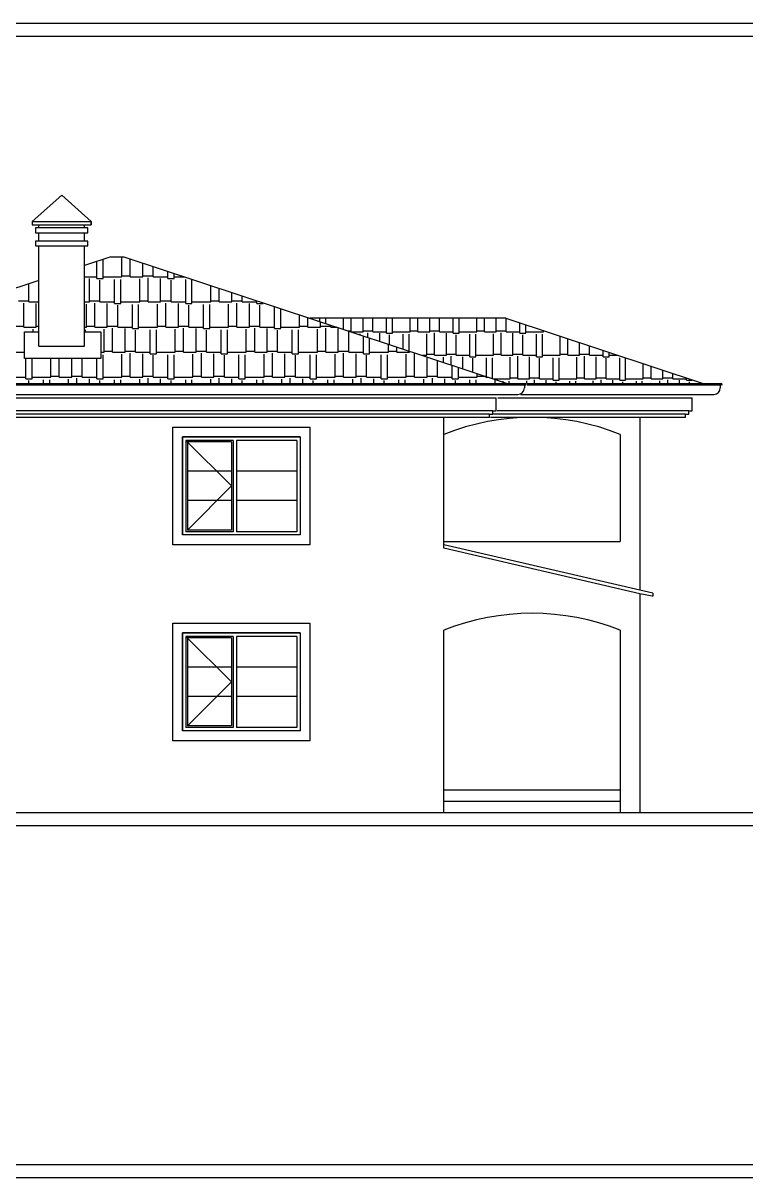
# Model space of a CAD drawing. Extents: x 3907.4 to 3911.57, y -3054.42 to -3053.7.
# Drawn here: x 3910.593 to 3910.8143, y -3054.4167 to -3054.0631 of the extents above; entities that cross this region are included whole.
import ezdxf

# ---------------------------------------------------------------- set-up
doc = ezdxf.new("R2010")
doc.units = 0
doc.header["$LTSCALE"] = 2
doc.header["$MEASUREMENT"] = 0
doc.linetypes.add('ACAD_ISO07W100', pattern=[3.5, 0.5, -3])
for name, color, linetype in [('DOĞRAMA', 2, 'CONTINUOUS'), ('DUVAR', 7, 'CONTINUOUS'), ('KİREMİT', 9, 'CONTINUOUS'), ('TEXT', 11, 'CONTINUOUS')]:
    doc.layers.add(name, color=color, linetype=linetype)
doc.layers.add('Standard', color=7, linetype='CONTINUOUS', lineweight=25)

msp = doc.modelspace()

# ---------------------------------------------------------------- linework, layer by layer
at = {"layer": 'DOĞRAMA'}
for p, q in [((3910.677817502468, -3054.189810818685), (3910.641817502468, -3054.189810818685)), ((3910.641817502468, -3054.189810818685), (3910.641817502468, -3054.219810818685)), ((3910.642817502468, -3054.190910259399), (3910.642817502468, -3054.218810818685)), ((3910.657317502468, -3054.190910259399), (3910.642817502468, -3054.190910259399)), ((3910.657317502468, -3054.190910259399), (3910.657317502468, -3054.218810818685)), ((3910.676817502468, -3054.190910259399), (3910.658317502468, -3054.190910259399)), ((3910.658317502468, -3054.190910259399), (3910.658317502468, -3054.218810818685)), ((3910.676817502468, -3054.190910259399), (3910.676817502468, -3054.196910259398)), ((3910.677817502468, -3054.189810818685), (3910.677817502468, -3054.219810818685)), ((3910.676817502468, -3054.194456326519), (3910.676817502468, -3054.218810818685)), ((3910.677817502468, -3054.219810818685), (3910.641817502468, -3054.219810818685)), ((3910.657317502468, -3054.218810818685), (3910.642817502468, -3054.218810818685)), ((3910.676817502468, -3054.218810818685), (3910.658317502468, -3054.218810818685)), ((3910.677817502468, -3054.249810818685), (3910.641817502468, -3054.249810818685)), ((3910.641817502468, -3054.249810818685), (3910.641817502468, -3054.279810818685)), ((3910.642817502468, -3054.250910259399), (3910.642817502468, -3054.278810818685)), ((3910.657317502468, -3054.250910259399), (3910.642817502468, -3054.250910259399)), ((3910.657317502468, -3054.250910259399), (3910.657317502468, -3054.278810818685)), ((3910.676817502468, -3054.250910259399), (3910.658317502468, -3054.250910259399)), ((3910.658317502468, -3054.250910259399), (3910.658317502468, -3054.278810818685)), ((3910.676817502468, -3054.250910259399), (3910.676817502468, -3054.256910259398)), ((3910.677817502468, -3054.249810818685), (3910.677817502468, -3054.279810818685)), ((3910.676817502468, -3054.254456326519), (3910.676817502468, -3054.278810818685)), ((3910.677817502468, -3054.279810818685), (3910.641817502468, -3054.279810818685)), ((3910.657317502468, -3054.278810818685), (3910.642817502468, -3054.278810818685)), ((3910.676817502468, -3054.278810818685), (3910.658317502468, -3054.278810818685))]:
    msp.add_line(p, q, dxfattribs=at)
at = {"layer": 'DOĞRAMA', "color": 9, "linetype": 'ACAD_ISO07W100'}
for p, q in [((3910.642817502468, -3054.190910259399), (3910.656817502468, -3054.204810539042)), ((3910.656817502468, -3054.204810539042), (3910.643317502468, -3054.218310818685)), ((3910.642817502468, -3054.250910259399), (3910.656817502468, -3054.264810539042)), ((3910.656817502468, -3054.264810539042), (3910.643317502468, -3054.278310818685))]:
    msp.add_line(p, q, dxfattribs=at)
at = {"layer": 'DOĞRAMA', "color": 6}
for p, q in [((3910.643317502468, -3054.191310259399), (3910.643317502468, -3054.218310818685)), ((3910.656817502468, -3054.191310259399), (3910.643317502468, -3054.191310259399)), ((3910.656817502468, -3054.191310259399), (3910.656817502468, -3054.218310818685)), ((3910.656817502468, -3054.200310259399), (3910.643317502468, -3054.200310259399)), ((3910.676817502468, -3054.200310259399), (3910.658317502468, -3054.200310259399)), ((3910.656817502468, -3054.209310259399), (3910.643317502468, -3054.209310259399)), ((3910.676817502468, -3054.209310259399), (3910.658317502468, -3054.209310259399)), ((3910.656817502468, -3054.218310818685), (3910.643317502468, -3054.218310818685)), ((3910.643317502468, -3054.251310259398), (3910.643317502468, -3054.278310818685)), ((3910.656817502468, -3054.251310259398), (3910.643317502468, -3054.251310259398)), ((3910.656817502468, -3054.251310259398), (3910.656817502468, -3054.278310818685)), ((3910.656817502468, -3054.260310259398), (3910.643317502468, -3054.260310259398)), ((3910.676817502468, -3054.260310259398), (3910.658317502468, -3054.260310259398)), ((3910.656817502468, -3054.269310259398), (3910.643317502468, -3054.269310259398)), ((3910.676817502468, -3054.269310259398), (3910.658317502468, -3054.269310259398)), ((3910.656817502468, -3054.278310818685), (3910.643317502468, -3054.278310818685))]:
    msp.add_line(p, q, dxfattribs=at)
at = {"layer": 'DUVAR'}
for p, q in [((3910.595817502468, -3054.123810818685), (3910.604817502468, -3054.115810818685)), ((3910.604817502468, -3054.115810818685), (3910.595817502468, -3054.123810818685)), ((3910.604817502468, -3054.115810818685), (3910.613817502468, -3054.123810818685)), ((3910.613817502468, -3054.123810818685), (3910.604817502468, -3054.115810818685)), ((3910.595817502468, -3054.123810818685), (3910.595817502468, -3054.124810818685)), ((3910.595817502468, -3054.123810818685), (3910.595817502468, -3054.124810818685)), ((3910.595817502468, -3054.124810818685), (3910.613817502468, -3054.124810818685)), ((3910.597817502468, -3054.125810818685), (3910.597817502468, -3054.124810818685)), ((3910.611817502469, -3054.125810818685), (3910.611817502469, -3054.124810818685)), ((3910.613817502468, -3054.123810818685), (3910.613817502468, -3054.124810818685)), ((3910.613817502468, -3054.124810818685), (3910.613817502468, -3054.123810818685)), ((3910.597817502468, -3054.129810818685), (3910.597817502468, -3054.127310818685)), ((3910.611817502469, -3054.129810818685), (3910.611817502469, -3054.127310818685)), ((3910.597817502468, -3054.16202847856), (3910.597817502468, -3054.131310818685)), ((3910.611817502469, -3054.16202847856), (3910.611817502469, -3054.131310818685)), ((3910.740817502468, -3054.153468182831), (3910.680817502468, -3054.153468182831)), ((3910.597817502468, -3054.16202847856), (3910.611817502469, -3054.16202847856))]:
    msp.add_line(p, q, dxfattribs=at)
at = {"layer": 'DUVAR', "color": 4}
for p, q in [((3910.619817502468, -3054.134658182831), (3910.611817502469, -3054.13729818283)), ((3910.619817502468, -3054.134658182831), (3910.623817502468, -3054.134658182831)), ((3910.623817502468, -3054.134658182831), (3910.741232136165, -3054.173405011951)), ((3910.597817502468, -3054.141918182831), (3910.502402868771, -3054.173405011951)), ((3910.738342382576, -3054.177810818685), (3910.797817502468, -3054.177810818685)), ((3910.797817502468, -3054.181810818685), (3910.797817502468, -3054.177810818685)), ((3910.796817502468, -3054.182810818685), (3910.796817502468, -3054.181810818685)), ((3910.796817502468, -3054.181810818685), (3910.797817502468, -3054.181810818685)), ((3910.721817502468, -3054.223810818685), (3910.721817502468, -3054.183810818685)), ((3910.795817502468, -3054.183810818685), (3910.736063420261, -3054.183810818685)), ((3910.795817502468, -3054.183810818685), (3910.795817502468, -3054.182810818685)), ((3910.795817502468, -3054.182810818685), (3910.796817502468, -3054.182810818685)), ((3910.781817502468, -3054.237810818685), (3910.721817502468, -3054.223810818685)), ((3910.781817502468, -3054.237810818685), (3910.781817502468, -3054.304810818685)), ((3910.721817502468, -3054.304810818685), (3910.721817502468, -3054.249010818685)), ((3910.775817502468, -3054.249010818685), (3910.775817502468, -3054.304810818685)), ((3910.721817502468, -3054.297810818685), (3910.775817502468, -3054.297810818685)), ((3910.394250460824, -3054.308810818685), (3911.082139237683, -3054.308810818685))]:
    msp.add_line(p, q, dxfattribs=at)
at = {"layer": 'DUVAR', "color": 7}
for p, q in [((3910.740817502468, -3054.153468182831), (3910.801232136165, -3054.173405011951)), ((3910.781817502468, -3054.183810818685), (3910.781817502468, -3054.236666014782)), ((3910.775817502468, -3054.189010818685), (3910.775817502468, -3054.221810818685)), ((3910.721817502468, -3054.221810818685), (3910.775817502468, -3054.221810818685)), ((3910.721817502468, -3054.301310818685), (3910.775817502468, -3054.301310818685)), ((3910.505817502468, -3054.304810818685), (3910.941817502468, -3054.304810818685))]:
    msp.add_line(p, q, dxfattribs=at)
at = {"layer": 'DUVAR', "color": 5}
for p, q in [((3910.505817502468, -3054.177810818685), (3910.737817502468, -3054.177810818685)), ((3910.737817502468, -3054.181810818685), (3910.737817502468, -3054.177810818685)), ((3910.736817502469, -3054.182810818685), (3910.736817502469, -3054.181810818685)), ((3910.736817502469, -3054.181810818685), (3910.737817502468, -3054.181810818685)), ((3910.735817502468, -3054.183810818685), (3910.507817502468, -3054.183810818685)), ((3910.735817502468, -3054.183810818685), (3910.735817502468, -3054.182810818685)), ((3910.735817502468, -3054.182810818685), (3910.736817502469, -3054.182810818685)), ((3910.638817502468, -3054.186810818685), (3910.680817502468, -3054.186810818685)), ((3910.638817502468, -3054.222810818685), (3910.638817502468, -3054.186810818685)), ((3910.680817502468, -3054.186810818685), (3910.680817502468, -3054.222810818685)), ((3910.641817502468, -3054.189810818685), (3910.677817502468, -3054.189810818685)), ((3910.641817502468, -3054.219810818685), (3910.641817502468, -3054.189810818685)), ((3910.677817502468, -3054.189810818685), (3910.677817502468, -3054.219810818685)), ((3910.677817502468, -3054.219810818685), (3910.641817502468, -3054.219810818685)), ((3910.680817502468, -3054.222810818685), (3910.638817502468, -3054.222810818685)), ((3910.638817502468, -3054.246810818685), (3910.680817502468, -3054.246810818685)), ((3910.638817502468, -3054.282810818685), (3910.638817502468, -3054.246810818685)), ((3910.680817502468, -3054.246810818685), (3910.680817502468, -3054.282810818685)), ((3910.641817502468, -3054.249810818685), (3910.677817502468, -3054.249810818685)), ((3910.641817502468, -3054.279810818685), (3910.641817502468, -3054.249810818685)), ((3910.677817502468, -3054.249810818685), (3910.677817502468, -3054.279810818685)), ((3910.677817502468, -3054.279810818685), (3910.641817502468, -3054.279810818685)), ((3910.680817502468, -3054.282810818685), (3910.638817502468, -3054.282810818685))]:
    msp.add_line(p, q, dxfattribs=at)
at = {"layer": 'DUVAR', "color": 3}
for p, q in [((3910.736817502469, -3054.181810818685), (3910.506817502468, -3054.181810818685)), ((3910.796817502468, -3054.181810818685), (3910.738110934296, -3054.181810818685)), ((3910.735817502468, -3054.182810818685), (3910.507817502468, -3054.182810818685)), ((3910.795817502468, -3054.182810818685), (3910.736994111199, -3054.182810818685))]:
    msp.add_line(p, q, dxfattribs=at)
at = {"layer": 'DUVAR', "color": 2}
for p, q in [((3910.785817502468, -3054.237591014783), (3910.721817502468, -3054.222791014783)), ((3910.785621386333, -3054.238571595458), (3910.781817502468, -3054.237810818685)), ((3910.785817502468, -3054.238571595458), (3910.785621386333, -3054.238571595458)), ((3910.785817502468, -3054.237591014783), (3910.785817502468, -3054.238571595458))]:
    msp.add_line(p, q, dxfattribs=at)
at = {"layer": 'DUVAR', "color": 7}
msp.add_arc((3910.748817502468, -3054.256506972531), 0.07269615384650377, 68.19746466279257, 111.8025353372074, dxfattribs=at)
at = {"layer": 'DUVAR', "color": 4}
msp.add_arc((3910.748817502468, -3054.316506972531), 0.07269615384650377, 68.19746466279257, 111.8025353372074, dxfattribs=at)
at = {"layer": 'KİREMİT', "color": 2}
for p, q in [((3910.615565024514, -3054.141274835967), (3910.615565024514, -3054.136061500556)), ((3910.617485024514, -3054.141274835967), (3910.617485024514, -3054.135427900555)), ((3910.623245024514, -3054.140794835967), (3910.623245024514, -3054.134658182831)), ((3910.625805024514, -3054.140794835967), (3910.625805024514, -3054.135314065106)), ((3910.629645024515, -3054.140794835967), (3910.629645024515, -3054.136581265106)), ((3910.632845024514, -3054.140794835967), (3910.632845024514, -3054.137637265106)), ((3910.637325024514, -3054.141274835967), (3910.637325024514, -3054.139115665106)), ((3910.639245024514, -3054.141274835967), (3910.639245024514, -3054.139749265106)), ((3910.594765024514, -3054.148474835967), (3910.594765024514, -3054.142925500556)), ((3910.611817502469, -3054.140794835967), (3910.615565024514, -3054.140794835967)), ((3910.613325024514, -3054.148474835967), (3910.613325024514, -3054.141274835967)), ((3910.615565024514, -3054.141274835967), (3910.617485024514, -3054.141274835967)), ((3910.616525024514, -3054.148474835967), (3910.616525024514, -3054.141754835967)), ((3910.617485024514, -3054.140794835967), (3910.623245024514, -3054.140794835967)), ((3910.621005024514, -3054.148954835967), (3910.621005024514, -3054.141594835967)), ((3910.622925024514, -3054.148954835967), (3910.622925024514, -3054.141594835967)), ((3910.623245024514, -3054.140474835967), (3910.625805024514, -3054.140474835967)), ((3910.625805024514, -3054.140794835967), (3910.629645024515, -3054.140794835967)), ((3910.628685024514, -3054.148474835967), (3910.628685024514, -3054.141434835967)), ((3910.629645024515, -3054.140474835967), (3910.632845024514, -3054.140474835967)), ((3910.631245024515, -3054.148474835967), (3910.631245024515, -3054.141114835967)), ((3910.632845024514, -3054.140794835967), (3910.637325024514, -3054.140794835967)), ((3910.635085024514, -3054.148474835967), (3910.635085024514, -3054.141274835967)), ((3910.637325024514, -3054.141274835967), (3910.639245024514, -3054.141274835967)), ((3910.638285024515, -3054.148474835967), (3910.638285024515, -3054.141754835967)), ((3910.639245024514, -3054.140794835967), (3910.642413421063, -3054.140794835967)), ((3910.642765024514, -3054.148954835967), (3910.642765024514, -3054.141594835967)), ((3910.644685024514, -3054.148954835967), (3910.644685024514, -3054.141594835967)), ((3910.650445024514, -3054.148474835967), (3910.650445024514, -3054.143445265106)), ((3910.653005024514, -3054.148474835967), (3910.653005024514, -3054.144290065106)), ((3910.656845024514, -3054.148474835967), (3910.656845024514, -3054.145557265106)), ((3910.660045024514, -3054.148474835967), (3910.660045024514, -3054.146613265106)), ((3910.591565024514, -3054.148154835967), (3910.594765024514, -3054.148154835967)), ((3910.593165024514, -3054.156154835967), (3910.593165024514, -3054.148794835967)), ((3910.594765024514, -3054.148474835967), (3910.597817502468, -3054.148474835967)), ((3910.597005024514, -3054.156154835967), (3910.597005024514, -3054.148954835967)), ((3910.611817502469, -3054.148474835967), (3910.613325024514, -3054.148474835967)), ((3910.612365024514, -3054.156154835967), (3910.612365024514, -3054.149114835967)), ((3910.613325024514, -3054.148154835967), (3910.616525024514, -3054.148154835967)), ((3910.614925024514, -3054.156154835967), (3910.614925024514, -3054.148794835967)), ((3910.616525024514, -3054.148474835967), (3910.621005024514, -3054.148474835967)), ((3910.618765024514, -3054.156154835967), (3910.618765024514, -3054.148954835967)), ((3910.621005024514, -3054.148954835967), (3910.622925024514, -3054.148954835967)), ((3910.621965024514, -3054.156154835967), (3910.621965024514, -3054.149434835967)), ((3910.622925024514, -3054.148474835967), (3910.628685024514, -3054.148474835967)), ((3910.626445024514, -3054.156634835967), (3910.626445024514, -3054.149274835967)), ((3910.628365024515, -3054.156634835967), (3910.628365024515, -3054.149274835967)), ((3910.628685024514, -3054.148154835967), (3910.631245024515, -3054.148154835967)), ((3910.631245024515, -3054.148474835967), (3910.635085024514, -3054.148474835967)), ((3910.634125024514, -3054.156154835967), (3910.634125024514, -3054.149114835967)), ((3910.635085024514, -3054.148154835967), (3910.638285024515, -3054.148154835967)), ((3910.636685024514, -3054.156154835967), (3910.636685024514, -3054.148794835967)), ((3910.638285024515, -3054.148474835967), (3910.642765024514, -3054.148474835967)), ((3910.640525024514, -3054.156154835967), (3910.640525024514, -3054.148954835967)), ((3910.642765024514, -3054.148954835967), (3910.644685024514, -3054.148954835967)), ((3910.643725024514, -3054.156154835967), (3910.643725024514, -3054.149434835967)), ((3910.644685024514, -3054.148474835967), (3910.650445024514, -3054.148474835967)), ((3910.648205024514, -3054.156634835967), (3910.648205024514, -3054.149274835967)), ((3910.650125024514, -3054.156634835967), (3910.650125024514, -3054.149274835967)), ((3910.650445024514, -3054.148154835967), (3910.653005024514, -3054.148154835967)), ((3910.653005024514, -3054.148474835967), (3910.656845024514, -3054.148474835967)), ((3910.655885024514, -3054.156154835967), (3910.655885024514, -3054.149114835967)), ((3910.656845024514, -3054.148154835967), (3910.660045024514, -3054.148154835967)), ((3910.658445024515, -3054.156154835967), (3910.658445024515, -3054.148794835967)), ((3910.660045024514, -3054.148474835967), (3910.664525024514, -3054.148474835967)), ((3910.662285024514, -3054.156154835967), (3910.662285024514, -3054.148954835967)), ((3910.664525024514, -3054.148954835967), (3910.664525024514, -3054.148091665106)), ((3910.664525024514, -3054.148954835967), (3910.666445024514, -3054.148954835967)), ((3910.665485024515, -3054.156154835967), (3910.665485024515, -3054.149434835967)), ((3910.666445024514, -3054.148954835967), (3910.666445024514, -3054.148725265106)), ((3910.669965024514, -3054.156634835967), (3910.669965024514, -3054.149886865106)), ((3910.671885024514, -3054.156634835967), (3910.671885024514, -3054.150520465106)), ((3910.677645024514, -3054.156154835967), (3910.677645024514, -3054.152421265106)), ((3910.680205024514, -3054.156154835967), (3910.680205024514, -3054.153266065106)), ((3910.590605024514, -3054.155834835967), (3910.593165024514, -3054.155834835967)), ((3910.593165024514, -3054.156154835967), (3910.597005024514, -3054.156154835967)), ((3910.596045024514, -3054.157596388541), (3910.596045024514, -3054.156794835967)), ((3910.597005024514, -3054.155834835967), (3910.597817502468, -3054.155834835967)), ((3910.611817502469, -3054.156154835967), (3910.612365024514, -3054.156154835967)), ((3910.612045024514, -3054.157596388541), (3910.612045024514, -3054.156954835967)), ((3910.612365024514, -3054.155834835967), (3910.614925024514, -3054.155834835967)), ((3910.614925024514, -3054.156154835967), (3910.618765024514, -3054.156154835967)), ((3910.617805024514, -3054.163834835967), (3910.617805024514, -3054.156794835967)), ((3910.618765024514, -3054.155834835967), (3910.621965024514, -3054.155834835967)), ((3910.620365024514, -3054.163834835967), (3910.620365024514, -3054.156474835967)), ((3910.621965024514, -3054.156154835967), (3910.626445024514, -3054.156154835967)), ((3910.624205024514, -3054.163834835967), (3910.624205024514, -3054.156634835967)), ((3910.626445024514, -3054.156634835967), (3910.628365024515, -3054.156634835967)), ((3910.627405024514, -3054.163834835967), (3910.627405024514, -3054.157114835967)), ((3910.628365024515, -3054.156154835967), (3910.634125024514, -3054.156154835967)), ((3910.631885024514, -3054.164314835967), (3910.631885024514, -3054.156954835967)), ((3910.633805024514, -3054.164314835967), (3910.633805024514, -3054.156954835967)), ((3910.634125024514, -3054.155834835967), (3910.636685024514, -3054.155834835967)), ((3910.636685024514, -3054.156154835967), (3910.640525024514, -3054.156154835967)), ((3910.639565024514, -3054.163834835967), (3910.639565024514, -3054.156794835967)), ((3910.640525024514, -3054.155834835967), (3910.643725024514, -3054.155834835967)), ((3910.642125024514, -3054.163834835967), (3910.642125024514, -3054.156474835967)), ((3910.643725024514, -3054.156154835967), (3910.648205024514, -3054.156154835967)), ((3910.645965024514, -3054.163834835967), (3910.645965024514, -3054.156634835967)), ((3910.648205024514, -3054.156634835967), (3910.650125024514, -3054.156634835967)), ((3910.649165024514, -3054.163834835967), (3910.649165024514, -3054.157114835967)), ((3910.650125024514, -3054.156154835967), (3910.655885024514, -3054.156154835967)), ((3910.653645024514, -3054.164314835967), (3910.653645024514, -3054.156954835967)), ((3910.655565024515, -3054.164314835967), (3910.655565024515, -3054.156954835967)), ((3910.655885024514, -3054.155834835967), (3910.658445024515, -3054.155834835967)), ((3910.658445024515, -3054.156154835967), (3910.662285024514, -3054.156154835967)), ((3910.661325024515, -3054.163834835967), (3910.661325024515, -3054.156794835967)), ((3910.662285024514, -3054.155834835967), (3910.665485024515, -3054.155834835967)), ((3910.663885024514, -3054.163834835967), (3910.663885024514, -3054.156474835967)), ((3910.665485024515, -3054.156154835967), (3910.669965024514, -3054.156154835967)), ((3910.667725024514, -3054.163834835967), (3910.667725024514, -3054.156634835967)), ((3910.669965024514, -3054.156634835967), (3910.671885024514, -3054.156634835967)), ((3910.670925024514, -3054.163834835967), (3910.670925024514, -3054.157114835967)), ((3910.671885024514, -3054.156154835967), (3910.677645024514, -3054.156154835967)), ((3910.675405024514, -3054.164314835967), (3910.675405024514, -3054.156954835967)), ((3910.677325024514, -3054.164314835967), (3910.677325024514, -3054.156954835967)), ((3910.677645024514, -3054.155834835967), (3910.680205024514, -3054.155834835967)), ((3910.680205024514, -3054.156154835967), (3910.684045024514, -3054.156154835967)), ((3910.683085024514, -3054.163834835967), (3910.683085024514, -3054.156794835967)), ((3910.684045024514, -3054.156154835967), (3910.684045024514, -3054.154533265106)), ((3910.684045024514, -3054.155834835967), (3910.687245024514, -3054.155834835967)), ((3910.685645024515, -3054.163834835967), (3910.685645024515, -3054.156474835967)), ((3910.687245024514, -3054.156154835967), (3910.687245024514, -3054.155589265106)), ((3910.687245024514, -3054.156154835967), (3910.688958875608, -3054.156154835967)), ((3910.689485024514, -3054.163834835967), (3910.689485024514, -3054.156634835967)), ((3910.692685024515, -3054.163834835967), (3910.692685024515, -3054.157384465106)), ((3910.697165024514, -3054.164314835967), (3910.697165024514, -3054.158862865106)), ((3910.699085024514, -3054.164314835967), (3910.699085024514, -3054.159496465106)), ((3910.590285024514, -3054.163834835967), (3910.593397390604, -3054.163834835967)), ((3910.61678029777, -3054.163834835967), (3910.617805024514, -3054.163834835967)), ((3910.617805024514, -3054.163514835967), (3910.620365024514, -3054.163514835967)), ((3910.620365024514, -3054.163834835967), (3910.624205024514, -3054.163834835967)), ((3910.623245024514, -3054.171514835967), (3910.623245024514, -3054.164474835967)), ((3910.624205024514, -3054.163514835967), (3910.627405024514, -3054.163514835967)), ((3910.625805024514, -3054.171514835967), (3910.625805024514, -3054.164154835967)), ((3910.627405024514, -3054.163834835967), (3910.631885024514, -3054.163834835967)), ((3910.629645024515, -3054.171514835967), (3910.629645024515, -3054.164314835967)), ((3910.631885024514, -3054.164314835967), (3910.633805024514, -3054.164314835967)), ((3910.633805024514, -3054.163834835967), (3910.639565024514, -3054.163834835967)), ((3910.639565024514, -3054.163514835967), (3910.642125024514, -3054.163514835967)), ((3910.642125024514, -3054.163834835967), (3910.645965024514, -3054.163834835967)), ((3910.645005024514, -3054.171514835967), (3910.645005024514, -3054.164474835967)), ((3910.645965024514, -3054.163514835967), (3910.649165024514, -3054.163514835967)), ((3910.647565024514, -3054.171514835967), (3910.647565024514, -3054.164154835967)), ((3910.649165024514, -3054.163834835967), (3910.653645024514, -3054.163834835967)), ((3910.651405024514, -3054.171514835967), (3910.651405024514, -3054.164314835967)), ((3910.653645024514, -3054.164314835967), (3910.655565024515, -3054.164314835967)), ((3910.655565024515, -3054.163834835967), (3910.661325024515, -3054.163834835967)), ((3910.661325024515, -3054.163514835967), (3910.663885024514, -3054.163514835967)), ((3910.663885024514, -3054.163834835967), (3910.667725024514, -3054.163834835967)), ((3910.666765024514, -3054.171514835967), (3910.666765024514, -3054.164474835967)), ((3910.667725024514, -3054.163514835967), (3910.670925024514, -3054.163514835967)), ((3910.669325024514, -3054.171514835967), (3910.669325024514, -3054.164154835967)), ((3910.670925024514, -3054.163834835967), (3910.675405024514, -3054.163834835967)), ((3910.673165024514, -3054.171514835967), (3910.673165024514, -3054.164314835967)), ((3910.675405024514, -3054.164314835967), (3910.677325024514, -3054.164314835967)), ((3910.677325024514, -3054.163834835967), (3910.683085024514, -3054.163834835967)), ((3910.683085024514, -3054.163514835967), (3910.685645024515, -3054.163514835967)), ((3910.685645024515, -3054.163834835967), (3910.689485024514, -3054.163834835967)), ((3910.688525024515, -3054.171514835967), (3910.688525024515, -3054.164474835967)), ((3910.689485024514, -3054.163514835967), (3910.692685024515, -3054.163514835967)), ((3910.691085024514, -3054.171514835967), (3910.691085024514, -3054.164154835967)), ((3910.692685024515, -3054.163834835967), (3910.697165024514, -3054.163834835967)), ((3910.694925024514, -3054.171514835967), (3910.694925024514, -3054.164314835967)), ((3910.697165024514, -3054.164314835967), (3910.699085024514, -3054.164314835967)), ((3910.699085024514, -3054.163834835967), (3910.704845024514, -3054.163834835967)), ((3910.704845024514, -3054.163834835967), (3910.704845024514, -3054.161397265106)), ((3910.704845024514, -3054.163514835967), (3910.707405024514, -3054.163514835967)), ((3910.707405024514, -3054.163834835967), (3910.707405024514, -3054.162242065106)), ((3910.707405024514, -3054.163834835967), (3910.711245024514, -3054.163834835967)), ((3910.710285024514, -3054.171514835967), (3910.710285024514, -3054.164474835967)), ((3910.711245024514, -3054.163834835967), (3910.711245024514, -3054.163509265106)), ((3910.711245024514, -3054.163514835967), (3910.711261905911, -3054.163514835967)), ((3910.712845024515, -3054.171514835967), (3910.712845024515, -3054.164154835967)), ((3910.593805024514, -3054.171994835967), (3910.593805024514, -3054.165831090178)), ((3910.595725024514, -3054.171994835967), (3910.595725024514, -3054.165831090178)), ((3910.601485024514, -3054.171514835967), (3910.601485024514, -3054.165831090178)), ((3910.604045024514, -3054.171514835967), (3910.604045024514, -3054.165831090178)), ((3910.607885024514, -3054.171514835967), (3910.607885024514, -3054.165831090178)), ((3910.611085024515, -3054.171514835967), (3910.611085024515, -3054.165831090178)), ((3910.615565024514, -3054.171994835967), (3910.615565024514, -3054.165831090178)), ((3910.617485024514, -3054.171994835967), (3910.617485024514, -3054.164634835967)), ((3910.632845024514, -3054.171514835967), (3910.632845024514, -3054.164794835967)), ((3910.637325024514, -3054.171994835967), (3910.637325024514, -3054.164634835967)), ((3910.639245024514, -3054.171994835967), (3910.639245024514, -3054.164634835967)), ((3910.654605024514, -3054.171514835967), (3910.654605024514, -3054.164794835967)), ((3910.659085024514, -3054.171994835967), (3910.659085024514, -3054.164634835967)), ((3910.661005024514, -3054.171994835967), (3910.661005024514, -3054.164634835967)), ((3910.676365024514, -3054.171514835967), (3910.676365024514, -3054.164794835967)), ((3910.680845024514, -3054.171994835967), (3910.680845024514, -3054.164634835967)), ((3910.682765024515, -3054.171994835967), (3910.682765024515, -3054.164634835967)), ((3910.698125024514, -3054.171514835967), (3910.698125024514, -3054.164794835967)), ((3910.702605024514, -3054.171994835967), (3910.702605024514, -3054.164634835967)), ((3910.704525024514, -3054.171994835967), (3910.704525024514, -3054.164634835967)), ((3910.716685024514, -3054.171514835967), (3910.716685024514, -3054.165304465106)), ((3910.719885024514, -3054.171514835967), (3910.719885024514, -3054.166360465106)), ((3910.724365024515, -3054.171994835967), (3910.724365024515, -3054.167838865106)), ((3910.589325024514, -3054.171514835967), (3910.593805024514, -3054.171514835967)), ((3910.595725024514, -3054.171514835967), (3910.601485024514, -3054.171514835967)), ((3910.601485024514, -3054.171194835967), (3910.604045024514, -3054.171194835967)), ((3910.604045024514, -3054.171514835967), (3910.607885024514, -3054.171514835967)), ((3910.607885024514, -3054.171194835967), (3910.611085024515, -3054.171194835967)), ((3910.611085024515, -3054.171514835967), (3910.615565024514, -3054.171514835967)), ((3910.617485024514, -3054.171514835967), (3910.623245024514, -3054.171514835967)), ((3910.623245024514, -3054.171194835967), (3910.625805024514, -3054.171194835967)), ((3910.625805024514, -3054.171514835967), (3910.629645024515, -3054.171514835967)), ((3910.629645024515, -3054.171194835967), (3910.632845024514, -3054.171194835967)), ((3910.632845024514, -3054.171514835967), (3910.637325024514, -3054.171514835967)), ((3910.639245024514, -3054.171514835967), (3910.645005024514, -3054.171514835967)), ((3910.645005024514, -3054.171194835967), (3910.647565024514, -3054.171194835967)), ((3910.647565024514, -3054.171514835967), (3910.651405024514, -3054.171514835967)), ((3910.651405024514, -3054.171194835967), (3910.654605024514, -3054.171194835967)), ((3910.654605024514, -3054.171514835967), (3910.659085024514, -3054.171514835967)), ((3910.661005024514, -3054.171514835967), (3910.666765024514, -3054.171514835967)), ((3910.666765024514, -3054.171194835967), (3910.669325024514, -3054.171194835967)), ((3910.669325024514, -3054.171514835967), (3910.673165024514, -3054.171514835967)), ((3910.673165024514, -3054.171194835967), (3910.676365024514, -3054.171194835967)), ((3910.676365024514, -3054.171514835967), (3910.680845024514, -3054.171514835967)), ((3910.682765024515, -3054.171514835967), (3910.688525024515, -3054.171514835967)), ((3910.688525024515, -3054.171194835967), (3910.691085024514, -3054.171194835967)), ((3910.691085024514, -3054.171514835967), (3910.694925024514, -3054.171514835967)), ((3910.694925024514, -3054.171194835967), (3910.698125024514, -3054.171194835967)), ((3910.698125024514, -3054.171514835967), (3910.702605024514, -3054.171514835967)), ((3910.704525024514, -3054.171514835967), (3910.710285024514, -3054.171514835967)), ((3910.710285024514, -3054.171194835967), (3910.712845024515, -3054.171194835967)), ((3910.712845024515, -3054.171514835967), (3910.716685024514, -3054.171514835967)), ((3910.716685024514, -3054.171194835967), (3910.719885024514, -3054.171194835967)), ((3910.719885024514, -3054.171514835967), (3910.724365024515, -3054.171514835967)), ((3910.726285024514, -3054.171994835967), (3910.726285024514, -3054.168472465106)), ((3910.726285024514, -3054.171514835967), (3910.732045024514, -3054.171514835967)), ((3910.732045024514, -3054.171514835967), (3910.732045024514, -3054.170373265106)), ((3910.732045024514, -3054.171194835967), (3910.734534633184, -3054.171194835967)), ((3910.734605024514, -3054.171514835967), (3910.734605024514, -3054.171218065106)), ((3910.734605024514, -3054.171514835967), (3910.735504330154, -3054.171514835967)), ((3910.593805024514, -3054.171994835967), (3910.595725024514, -3054.171994835967)), ((3910.594765024514, -3054.173405011951), (3910.594765024514, -3054.172474835967)), ((3910.599245024514, -3054.173405011951), (3910.599245024514, -3054.172314835967)), ((3910.601165024515, -3054.173405011951), (3910.601165024515, -3054.172314835967)), ((3910.606925024514, -3054.173405011951), (3910.606925024514, -3054.172154835967)), ((3910.609485024514, -3054.173405011951), (3910.609485024514, -3054.171834835967)), ((3910.613325024514, -3054.173405011951), (3910.613325024514, -3054.171994835967)), ((3910.615565024514, -3054.171994835967), (3910.617485024514, -3054.171994835967)), ((3910.616525024514, -3054.173405011951), (3910.616525024514, -3054.172474835967)), ((3910.621005024514, -3054.173405011951), (3910.621005024514, -3054.172314835967)), ((3910.622925024514, -3054.173405011951), (3910.622925024514, -3054.172314835967)), ((3910.628685024514, -3054.173405011951), (3910.628685024514, -3054.172154835967)), ((3910.631245024515, -3054.173405011951), (3910.631245024515, -3054.171834835967)), ((3910.635085024514, -3054.173405011951), (3910.635085024514, -3054.171994835967)), ((3910.637325024514, -3054.171994835967), (3910.639245024514, -3054.171994835967)), ((3910.638285024515, -3054.173405011951), (3910.638285024515, -3054.172474835967)), ((3910.642765024514, -3054.173405011951), (3910.642765024514, -3054.172314835967)), ((3910.644685024514, -3054.173405011951), (3910.644685024514, -3054.172314835967)), ((3910.650445024514, -3054.173405011951), (3910.650445024514, -3054.172154835967)), ((3910.653005024514, -3054.173405011951), (3910.653005024514, -3054.171834835967)), ((3910.656845024514, -3054.173405011951), (3910.656845024514, -3054.171994835967)), ((3910.659085024514, -3054.171994835967), (3910.661005024514, -3054.171994835967)), ((3910.660045024514, -3054.173405011951), (3910.660045024514, -3054.172474835967)), ((3910.664525024514, -3054.173405011951), (3910.664525024514, -3054.172314835967)), ((3910.666445024514, -3054.173405011951), (3910.666445024514, -3054.172314835967)), ((3910.672205024514, -3054.173405011951), (3910.672205024514, -3054.172154835967)), ((3910.674765024514, -3054.173405011951), (3910.674765024514, -3054.171834835967)), ((3910.678605024514, -3054.173405011951), (3910.678605024514, -3054.171994835967)), ((3910.680845024514, -3054.171994835967), (3910.682765024515, -3054.171994835967)), ((3910.681805024514, -3054.173405011951), (3910.681805024514, -3054.172474835967)), ((3910.686285024514, -3054.173405011951), (3910.686285024514, -3054.172314835967)), ((3910.688205024514, -3054.173405011951), (3910.688205024514, -3054.172314835967)), ((3910.693965024514, -3054.173405011951), (3910.693965024514, -3054.172154835967)), ((3910.696525024514, -3054.173405011951), (3910.696525024514, -3054.171834835967)), ((3910.700365024514, -3054.173405011951), (3910.700365024514, -3054.171994835967)), ((3910.702605024514, -3054.171994835967), (3910.704525024514, -3054.171994835967)), ((3910.703565024514, -3054.173405011951), (3910.703565024514, -3054.172474835967)), ((3910.708045024514, -3054.173405011951), (3910.708045024514, -3054.172314835967)), ((3910.709965024515, -3054.173405011951), (3910.709965024515, -3054.172314835967)), ((3910.715725024515, -3054.173405011951), (3910.715725024515, -3054.172154835967)), ((3910.718285024514, -3054.173405011951), (3910.718285024514, -3054.171834835967)), ((3910.722125024514, -3054.173405011951), (3910.722125024514, -3054.171994835967)), ((3910.724365024515, -3054.171994835967), (3910.726285024514, -3054.171994835967)), ((3910.725325024514, -3054.173405011951), (3910.725325024514, -3054.172474835967)), ((3910.729805024514, -3054.173405011951), (3910.729805024514, -3054.172314835967)), ((3910.731725024514, -3054.173405011951), (3910.731725024514, -3054.172314835967)), ((3910.737485024514, -3054.173405011951), (3910.737485024514, -3054.172168465106)), ((3910.740045024515, -3054.173405011951), (3910.740045024515, -3054.173013265106))]:
    msp.add_line(p, q, dxfattribs=at)
at = {"layer": 'KİREMİT', "color": 6}
for p, q in [((3910.683865024514, -3054.154473865106), (3910.683865024514, -3054.153468182831)), ((3910.685665024514, -3054.155067865106), (3910.685665024514, -3054.153468182831)), ((3910.691065024515, -3054.156849865106), (3910.691065024515, -3054.153468182831)), ((3910.693465024514, -3054.157594835967), (3910.693465024514, -3054.153468182831)), ((3910.697065024514, -3054.157594835967), (3910.697065024514, -3054.153468182831)), ((3910.700065024515, -3054.157594835967), (3910.700065024515, -3054.153468182831)), ((3910.704265024514, -3054.158044835967), (3910.704265024514, -3054.153468182831)), ((3910.706065024514, -3054.158044835967), (3910.706065024514, -3054.153468182831)), ((3910.711465024514, -3054.157594835967), (3910.711465024514, -3054.153468182831)), ((3910.713865024514, -3054.157594835967), (3910.713865024514, -3054.153468182831)), ((3910.717465024514, -3054.157594835967), (3910.717465024514, -3054.153468182831)), ((3910.720465024514, -3054.157594835967), (3910.720465024514, -3054.153468182831)), ((3910.724665024514, -3054.158044835967), (3910.724665024514, -3054.153468182831)), ((3910.726465024514, -3054.158044835967), (3910.726465024514, -3054.153468182831)), ((3910.731865024514, -3054.157594835967), (3910.731865024514, -3054.153468182831)), ((3910.734265024514, -3054.157594835967), (3910.734265024514, -3054.153468182831)), ((3910.737865024514, -3054.157594835967), (3910.737865024514, -3054.153468182831)), ((3910.740865024514, -3054.157594835967), (3910.740865024514, -3054.153483865106)), ((3910.692413421063, -3054.157294835967), (3910.693465024514, -3054.157294835967)), ((3910.697065024514, -3054.157294835967), (3910.700065024515, -3054.157294835967)), ((3910.711465024514, -3054.157294835967), (3910.713865024514, -3054.157294835967)), ((3910.717465024514, -3054.157294835967), (3910.720465024514, -3054.157294835967)), ((3910.731865024514, -3054.157294835967), (3910.734265024514, -3054.157294835967)), ((3910.737865024514, -3054.157294835967), (3910.740865024514, -3054.157294835967)), ((3910.745065024514, -3054.158044835967), (3910.745065024514, -3054.154869865106)), ((3910.746865024514, -3054.158044835967), (3910.746865024514, -3054.155463865106)), ((3910.752265024514, -3054.157594835967), (3910.752265024514, -3054.157245865106)), ((3910.752265024514, -3054.157294835967), (3910.752413421063, -3054.157294835967)), ((3910.693465024514, -3054.157594835967), (3910.697065024514, -3054.157594835967)), ((3910.696165024514, -3054.158532865106), (3910.696165024514, -3054.158194835967)), ((3910.698565024514, -3054.159324865106), (3910.698565024514, -3054.157894835967)), ((3910.700065024515, -3054.157594835967), (3910.704265024514, -3054.157594835967)), ((3910.702165024514, -3054.160512865106), (3910.702165024514, -3054.158044835967)), ((3910.704265024514, -3054.158044835967), (3910.706065024514, -3054.158044835967)), ((3910.705165024514, -3054.161502865106), (3910.705165024514, -3054.158494835967)), ((3910.706065024514, -3054.157594835967), (3910.711465024514, -3054.157594835967)), ((3910.709365024514, -3054.162888865106), (3910.709365024514, -3054.158344835967)), ((3910.711165024514, -3054.163482865106), (3910.711165024514, -3054.158344835967)), ((3910.713865024514, -3054.157594835967), (3910.717465024514, -3054.157594835967)), ((3910.716565024514, -3054.164794835967), (3910.716565024514, -3054.158194835967)), ((3910.718965024515, -3054.164794835967), (3910.718965024515, -3054.157894835967)), ((3910.720465024514, -3054.157594835967), (3910.724665024514, -3054.157594835967)), ((3910.722565024515, -3054.164794835967), (3910.722565024515, -3054.158044835967)), ((3910.724665024514, -3054.158044835967), (3910.726465024514, -3054.158044835967)), ((3910.725565024514, -3054.164794835967), (3910.725565024514, -3054.158494835967)), ((3910.726465024514, -3054.157594835967), (3910.731865024514, -3054.157594835967)), ((3910.729765024514, -3054.165244835967), (3910.729765024514, -3054.158344835967)), ((3910.731565024514, -3054.165244835967), (3910.731565024514, -3054.158344835967)), ((3910.734265024514, -3054.157594835967), (3910.737865024514, -3054.157594835967)), ((3910.736965024514, -3054.164794835967), (3910.736965024514, -3054.158194835967)), ((3910.739365024514, -3054.164794835967), (3910.739365024514, -3054.157894835967)), ((3910.740865024514, -3054.157594835967), (3910.745065024514, -3054.157594835967)), ((3910.742965024514, -3054.164794835967), (3910.742965024514, -3054.158044835967)), ((3910.745065024514, -3054.158044835967), (3910.746865024514, -3054.158044835967)), ((3910.745965024514, -3054.164794835967), (3910.745965024514, -3054.158494835967)), ((3910.746865024514, -3054.157594835967), (3910.752265024514, -3054.157594835967)), ((3910.750165024514, -3054.165244835967), (3910.750165024514, -3054.158344835967)), ((3910.751965024514, -3054.165244835967), (3910.751965024514, -3054.158344835967)), ((3910.757365024514, -3054.164794835967), (3910.757365024514, -3054.158928865106)), ((3910.759765024514, -3054.164794835967), (3910.759765024514, -3054.159720865106)), ((3910.763365024514, -3054.164794835967), (3910.763365024514, -3054.160908865106)), ((3910.716565024514, -3054.164494835967), (3910.718965024515, -3054.164494835967)), ((3910.722565024515, -3054.164494835967), (3910.725565024514, -3054.164494835967)), ((3910.736965024514, -3054.164494835967), (3910.739365024514, -3054.164494835967)), ((3910.742965024514, -3054.164494835967), (3910.745965024514, -3054.164494835967)), ((3910.757365024514, -3054.164494835967), (3910.759765024514, -3054.164494835967)), ((3910.763365024514, -3054.164494835967), (3910.766365024514, -3054.164494835967)), ((3910.766365024514, -3054.164794835967), (3910.766365024514, -3054.161898865106)), ((3910.770565024514, -3054.165244835967), (3910.770565024514, -3054.163284865106)), ((3910.772365024514, -3054.165244835967), (3910.772365024514, -3054.163878865106)), ((3910.71514069379, -3054.164794835967), (3910.716565024514, -3054.164794835967)), ((3910.718965024515, -3054.164794835967), (3910.722565024515, -3054.164794835967)), ((3910.721665024515, -3054.166947865106), (3910.721665024515, -3054.165394835967)), ((3910.724065024514, -3054.167739865106), (3910.724065024514, -3054.165094835967)), ((3910.725565024514, -3054.164794835967), (3910.729765024514, -3054.164794835967)), ((3910.727665024514, -3054.168927865106), (3910.727665024514, -3054.165244835967)), ((3910.729765024514, -3054.165244835967), (3910.731565024514, -3054.165244835967)), ((3910.730665024514, -3054.169917865106), (3910.730665024514, -3054.165694835967)), ((3910.731565024514, -3054.164794835967), (3910.736965024514, -3054.164794835967)), ((3910.734865024514, -3054.171303865106), (3910.734865024514, -3054.165544835967)), ((3910.736665024514, -3054.171897865106), (3910.736665024514, -3054.165544835967)), ((3910.739365024514, -3054.164794835967), (3910.742965024514, -3054.164794835967)), ((3910.742065024514, -3054.171994835967), (3910.742065024514, -3054.165394835967)), ((3910.744465024514, -3054.171994835967), (3910.744465024514, -3054.165094835967)), ((3910.745965024514, -3054.164794835967), (3910.750165024514, -3054.164794835967)), ((3910.748065024514, -3054.171994835967), (3910.748065024514, -3054.165244835967)), ((3910.750165024514, -3054.165244835967), (3910.751965024514, -3054.165244835967)), ((3910.751065024514, -3054.171994835967), (3910.751065024514, -3054.165694835967)), ((3910.751965024514, -3054.164794835967), (3910.757365024514, -3054.164794835967)), ((3910.755265024514, -3054.172444835967), (3910.755265024514, -3054.165544835967)), ((3910.757065024514, -3054.172444835967), (3910.757065024514, -3054.165544835967)), ((3910.759765024514, -3054.164794835967), (3910.763365024514, -3054.164794835967)), ((3910.762465024514, -3054.171994835967), (3910.762465024514, -3054.165394835967)), ((3910.764865024514, -3054.171994835967), (3910.764865024514, -3054.165094835967)), ((3910.766365024514, -3054.164794835967), (3910.770565024514, -3054.164794835967)), ((3910.768465024514, -3054.171994835967), (3910.768465024514, -3054.165244835967)), ((3910.770565024514, -3054.165244835967), (3910.772365024514, -3054.165244835967)), ((3910.771465024514, -3054.171994835967), (3910.771465024514, -3054.165694835967)), ((3910.772365024514, -3054.164794835967), (3910.77514069379, -3054.164794835967)), ((3910.775665024514, -3054.172444835967), (3910.775665024514, -3054.165544835967)), ((3910.777465024514, -3054.172444835967), (3910.777465024514, -3054.165561865106)), ((3910.782865024514, -3054.171994835967), (3910.782865024514, -3054.167343865106)), ((3910.785265024515, -3054.171994835967), (3910.785265024515, -3054.168135865106)), ((3910.788865024515, -3054.171994835967), (3910.788865024515, -3054.169323865106)), ((3910.791865024514, -3054.171994835967), (3910.791865024514, -3054.170313865106)), ((3910.736958875608, -3054.171994835967), (3910.742065024514, -3054.171994835967)), ((3910.739965024514, -3054.172986865106), (3910.739965024514, -3054.172744835967)), ((3910.741765024514, -3054.173405011951), (3910.741765024514, -3054.172744835967)), ((3910.742065024514, -3054.171694835967), (3910.744465024514, -3054.171694835967)), ((3910.744465024514, -3054.171994835967), (3910.748065024514, -3054.171994835967)), ((3910.747165024514, -3054.173405011951), (3910.747165024514, -3054.172594835967)), ((3910.748065024514, -3054.171694835967), (3910.751065024514, -3054.171694835967)), ((3910.749565024514, -3054.173405011951), (3910.749565024514, -3054.172294835967)), ((3910.751065024514, -3054.171994835967), (3910.755265024514, -3054.171994835967)), ((3910.753165024514, -3054.173405011951), (3910.753165024514, -3054.172444835967)), ((3910.755265024514, -3054.172444835967), (3910.757065024514, -3054.172444835967)), ((3910.756165024514, -3054.173405011951), (3910.756165024514, -3054.172894835967)), ((3910.757065024514, -3054.171994835967), (3910.762465024514, -3054.171994835967)), ((3910.760365024514, -3054.173405011951), (3910.760365024514, -3054.172744835967)), ((3910.762165024514, -3054.173405011951), (3910.762165024514, -3054.172744835967)), ((3910.762465024514, -3054.171694835967), (3910.764865024514, -3054.171694835967)), ((3910.764865024514, -3054.171994835967), (3910.768465024514, -3054.171994835967)), ((3910.767565024514, -3054.173405011951), (3910.767565024514, -3054.172594835967)), ((3910.768465024514, -3054.171694835967), (3910.771465024514, -3054.171694835967)), ((3910.769965024514, -3054.173405011951), (3910.769965024514, -3054.172294835967)), ((3910.771465024514, -3054.171994835967), (3910.775665024514, -3054.171994835967)), ((3910.773565024514, -3054.173405011951), (3910.773565024514, -3054.172444835967)), ((3910.775665024514, -3054.172444835967), (3910.777465024514, -3054.172444835967)), ((3910.776565024514, -3054.173405011951), (3910.776565024514, -3054.172894835967)), ((3910.777465024514, -3054.171994835967), (3910.782865024514, -3054.171994835967)), ((3910.780765024514, -3054.173405011951), (3910.780765024514, -3054.172744835967)), ((3910.782565024514, -3054.173405011951), (3910.782565024514, -3054.172744835967)), ((3910.782865024514, -3054.171694835967), (3910.785265024515, -3054.171694835967)), ((3910.785265024515, -3054.171994835967), (3910.788865024515, -3054.171994835967)), ((3910.787965024515, -3054.173405011951), (3910.787965024515, -3054.172594835967)), ((3910.788865024515, -3054.171694835967), (3910.791865024514, -3054.171694835967)), ((3910.790365024514, -3054.173405011951), (3910.790365024514, -3054.172294835967)), ((3910.791865024514, -3054.171994835967), (3910.796065024515, -3054.171994835967)), ((3910.793965024514, -3054.173405011951), (3910.793965024514, -3054.172444835967)), ((3910.796065024515, -3054.172444835967), (3910.796065024515, -3054.171699865106)), ((3910.796065024515, -3054.172444835967), (3910.797865024515, -3054.172444835967)), ((3910.796965024515, -3054.173405011951), (3910.796965024515, -3054.172894835967)), ((3910.797865024515, -3054.172444835967), (3910.797865024515, -3054.172293865106)), ((3910.801165024514, -3054.173405011951), (3910.801165024514, -3054.173382865106))]:
    msp.add_line(p, q, dxfattribs=at)
at = {"layer": 'KİREMİT'}
for p, q in [((3910.496990741561, -3054.173405011951), (3910.746644257377, -3054.173405011951)), ((3910.49719074756, -3054.173805011951), (3910.746444257377, -3054.173805011951)), ((3910.746444257377, -3054.173805011951), (3910.746444257377, -3054.17480501195)), ((3910.746844257377, -3054.173805011951), (3910.747044257377, -3054.173805011951)), ((3910.747360049421, -3054.173405011951), (3910.806644257377, -3054.173405011951)), ((3910.747360049421, -3054.173805011951), (3910.806444257377, -3054.173805011951)), ((3910.806444257377, -3054.173805011951), (3910.806444257377, -3054.17480501195)), ((3910.806844257377, -3054.173805011951), (3910.807044257377, -3054.173805011951)), ((3910.49919074756, -3054.17680501195), (3910.744444257377, -3054.17680501195)), ((3910.745347181798, -3054.17680501195), (3910.804444257377, -3054.17680501195))]:
    msp.add_line(p, q, dxfattribs=at)
for centre, radius, start, end in [((3910.744444257377, -3054.17480501195), 0.002, 270, 0), ((3910.746644257377, -3054.173805011951), 0.0002000000000000001, 0, 180), ((3910.746644257377, -3054.173805011951), 0.0004000000000000001, 0, 90), ((3910.804444257377, -3054.17480501195), 0.002, 270, 0), ((3910.806644257377, -3054.173805011951), 0.0002000000000000001, 0, 180), ((3910.806644257377, -3054.173805011951), 0.0004000000000000001, 0, 90)]:
    msp.add_arc(centre, radius, start, end, dxfattribs=at)
at = {"layer": 'Standard', "color": 2, "linetype": 'ByBlock'}
for p, q in [((3910.595817502468, -3054.123810818685), (3910.613817502468, -3054.123810818685)), ((3910.612817502468, -3054.125810818685), (3910.596817502468, -3054.125810818685)), ((3910.596817502468, -3054.125810818685), (3910.596817502468, -3054.127310818685)), ((3910.596817502468, -3054.127310818685), (3910.612817502468, -3054.127310818685)), ((3910.612817502468, -3054.127310818685), (3910.612817502468, -3054.125810818685)), ((3910.612817502468, -3054.129810818685), (3910.596817502468, -3054.129810818685)), ((3910.596817502468, -3054.129810818685), (3910.596817502468, -3054.131310818685)), ((3910.596817502468, -3054.131310818685), (3910.612817502468, -3054.131310818685)), ((3910.612817502468, -3054.131310818685), (3910.612817502468, -3054.129810818685))]:
    msp.add_line(p, q, dxfattribs=at)
at = {"layer": 'Standard', "color": 3, "linetype": 'ByBlock'}
for p, q in [((3910.593397390604, -3054.165831090178), (3910.593397390604, -3054.157596388541)), ((3910.593397390604, -3054.157596388541), (3910.597817502468, -3054.157596388541)), ((3910.611817502469, -3054.157596388541), (3910.61678029777, -3054.157596388541)), ((3910.61678029777, -3054.157596388541), (3910.61678029777, -3054.165831090178)), ((3910.61678029777, -3054.165831090178), (3910.593397390604, -3054.165831090178))]:
    msp.add_line(p, q, dxfattribs=at)
at = {"layer": 'TEXT', "color": 30}
for p, q in [((3910.371821334198, -3054.063082252564), (3911.094807748976, -3054.063082252564)), ((3911.094807748976, -3054.416684015943), (3910.371821334198, -3054.416684015943))]:
    msp.add_line(p, q, dxfattribs=at)
at = {"layer": 'TEXT', "color": 5, "ltscale": 50}
for p, q in [((3910.378821334198, -3054.067082252564), (3911.087807748976, -3054.067082252564)), ((3911.087807748976, -3054.412684015943), (3910.378821334198, -3054.412684015943))]:
    msp.add_line(p, q, dxfattribs=at)

doc.saveas('drawing.dxf')
